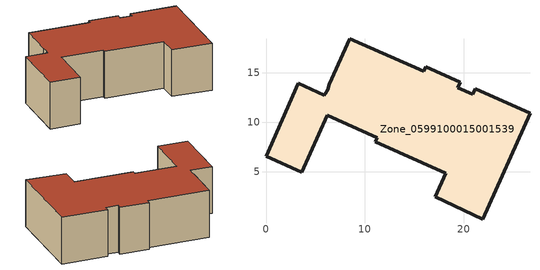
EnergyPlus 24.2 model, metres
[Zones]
Zone_0599100015001539
 floor ground (C_G): 21.9,0.16 17.12,2.46 18.17,4.81 11.06,8 11.24,8.41 6.17,10.67 3.61,4.93 0,6.54 3.28,13.91 5.91,12.74 5.98,12.89 6.24,13.29 6.41,13.85 8.46,18.45 15.92,15.13 16.13,15.6 19.64,14.03 19.39,13.47 20.88,12.8 21.13,13.36 26.68,10.89 z0.83
 wall outside (C_F): 21.13,13.36 20.88,12.8 19.39,13.47 19.64,14.03 16.13,15.6 15.92,15.13 8.46,18.45 6.41,13.85 6.24,13.29 5.98,12.89 5.91,12.74 3.28,13.91 0,6.54 3.61,4.93 6.17,10.67 11.24,8.41 11.06,8 18.17,4.81 17.12,2.46 21.9,0.16 26.68,10.89 21.13,13.36 z0.83:7.14
 roof outside (C_R): 6.41,13.85 6.24,13.29 5.98,12.89 5.91,12.74 3.28,13.91 0,6.54 3.61,4.93 6.17,10.67 11.24,8.41 11.06,8 18.17,4.81 17.12,2.46 21.9,0.16 26.68,10.89 21.13,13.36 20.88,12.8 19.39,13.47 19.64,14.03 16.13,15.6 15.92,15.13 8.46,18.45 z7.14
[BUILDING]
Pand.0599100015001539: North Axis=0; Terrain=City; Loads Convergence Tolerance Value=0.04; Temperature Convergence Tolerance Value=0.4; Solar Distribution=FullExterior; Maximum Number of Warmup Days=25; Minimum Number of Warmup Days=1
[Site:Location]
Rotterdam.The.Hague.AP_ZH_NLD Design_Conditions: Latitude=51.96; Longitude=4.45; Time Zone=1; Elevation=-4.5
[SITE:GROUNDTEMPERATURE:BUILDINGSURFACE]
18, 18, 18, 18, 18, 18, 18, 18, 18, 18, 18, 18
[MATERIAL] Thermal Absorptance=0.9; Solar Absorptance=0.7; Visible Absorptance=0.7
Name | Roughness | Thickness | Conductivity | Density | Specific Heat
G.D.1965 | MediumSmooth | 0.15 | 1 | 540 | 1210
F.D.1965 | Rough | 0.3 | 0.857143 | 1920 | 840
R.D.1965 | MediumRough | 0.2 | 0.08 | 1500 | 1000
[CONSTRUCTION]
C_G: G.D.1965
C_F: F.D.1965
C_R: R.D.1965
[ZONE]
Zone_0599100015001539: Type=1; Multiplier=1; Ceiling Height=Autocalculate; Volume=Autocalculate; Floor Area=autocalculate; Part of Total Floor Area=Yes
[ZONEINFILTRATION:DESIGNFLOWRATE]
Infil_Zone_0599100015001539: Zone or ZoneList or Space or SpaceList=Zone_0599100015001539; Schedule=AlwaysOn; Design Flow Rate Calculation Method=Flow/Area; Flow Rate per Floor Area=0.0042; Constant Term Coefficient=1; Temperature Term Coefficient=0; Velocity Term Coefficient=0; Velocity Squared Term Coefficient=0
[HVACTEMPLATE:ZONE:IDEALLOADSAIRSYSTEM]
Zone_0599100015001539: Maximum Heating Supply Air Temperature=50; Minimum Cooling Supply Air Temperature=13; Maximum Heating Supply Air Humidity Ratio=0.0156; Minimum Cooling Supply Air Humidity Ratio=0.0077; Heating Limit=NoLimit; Cooling Limit=NoLimit; Dehumidification Control Type=ConstantSensibleHeatRatio; Cooling Sensible Heat Ratio=0.7; Dehumidification Setpoint=60; Humidification Control Type=None; Humidification Setpoint=30; Outdoor Air Method=None; Outdoor Air Flow Rate per Person=0.00944; Outdoor Air Flow Rate per Zone Floor Area=0; Outdoor Air Flow Rate per Zone=0; Demand Controlled Ventilation Type=None; Outdoor Air Economizer Type=NoEconomizer; Heat Recovery Type=None; Sensible Heat Recovery Effectiveness=0.7; Latent Heat Recovery Effectiveness=0.65
[ZONECONTROL:THERMOSTAT]
ThermostatControl_Zone_0599100015001539: Zone or ZoneList=Zone_0599100015001539; Control Type Schedule=DualSetpointControlType; Control 1=Thermostat_Zone_0599100015001539; Temperature Difference Between Cutout And Setpoint=0
[THERMOSTATSETPOINT:DUALSETPOINT]
Thermostat_Zone_0599100015001539: Heating Setpoint Temperature Schedule=HeatingSetpoint_Zone_0599100015001539; Cooling Setpoint Temperature Schedule=CoolingSetpoint_Zone_0599100015001539
[SCHEDULE:COMPACT]
HeatingSetpoint_Zone_0599100015001539: Through: 12/31, For: AllDays, Until: 24:00, 21
CoolingSetpoint_Zone_0599100015001539: Through: 12/31, For: AllDays, Until: 24:00, 24
DualSetpointControlType: Through: 12/31, For: AllDays, Until: 24:00, 4
AlwaysOn: Through: 12/31, For: AllDays, Until: 24:00, 1
